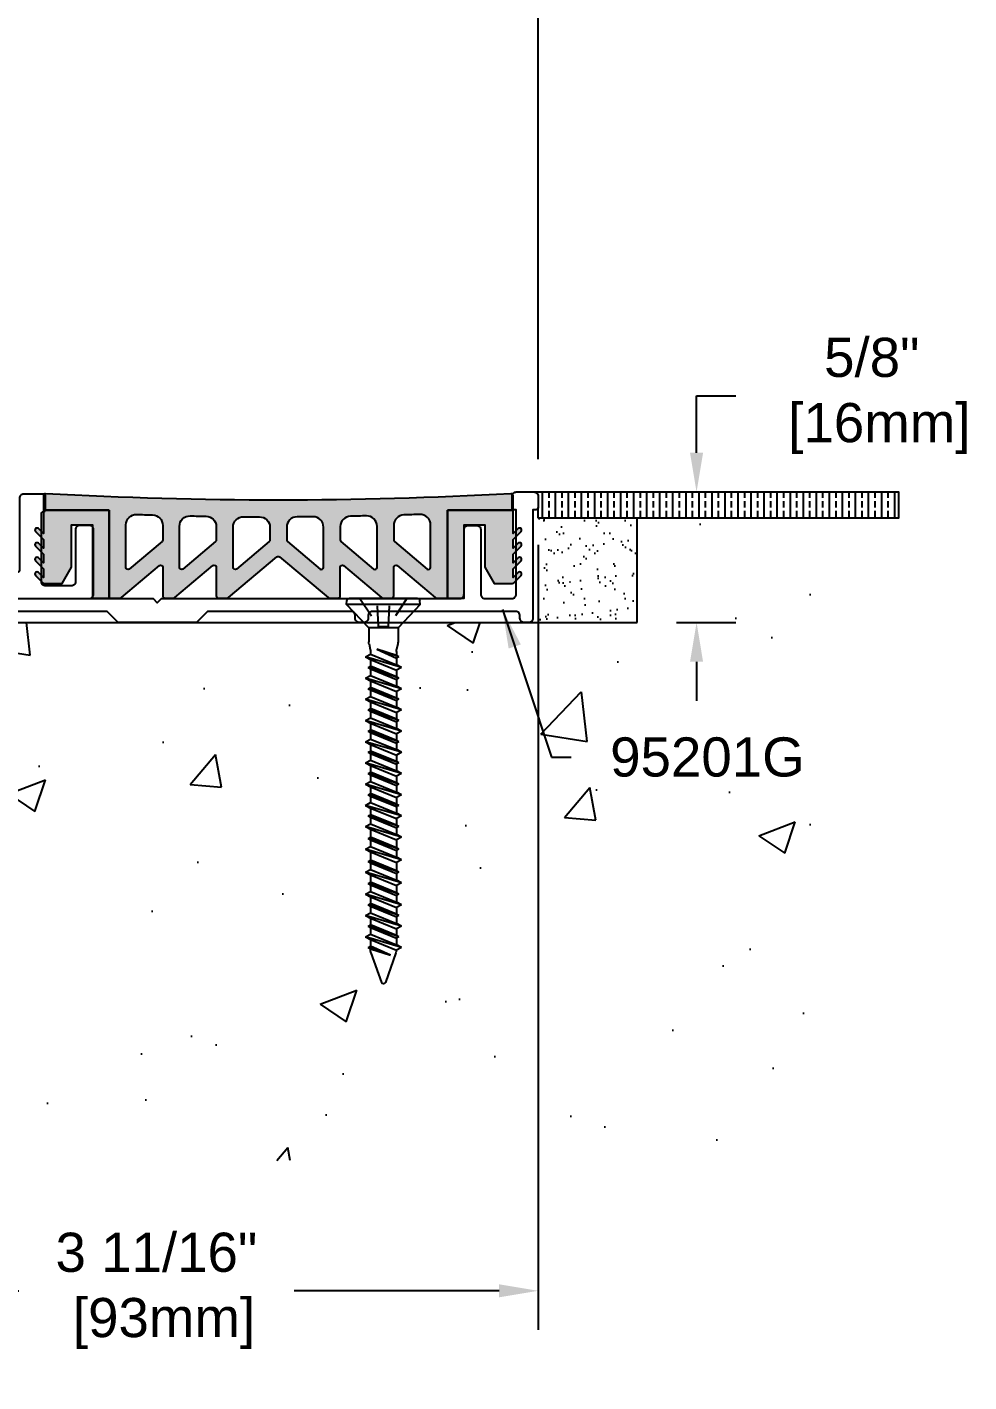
# Model space of a CAD drawing. Header units: inches. Extents: x -0.2 to 36.7, y -2.2 to 8.1.
# Drawn here: x 12.22 to 16.73, y -2.23 to 4.25 of the extents above; entities that cross this region are included whole.
import ezdxf

# ---------------------------------------------------------------- set-up
doc = ezdxf.new("R2010")
doc.units = ezdxf.units.IN
doc.header["$MEASUREMENT"] = 0
doc.linetypes.add('DASHED', pattern=[0.75, 0.5, -0.25])
for name, color, linetype in [('anchors', 4, 'Continuous'), ('conditions', 1, 'Continuous'), ('dimensions', 3, 'Continuous'), ('Filler', 2, 'Continuous'), ('METALS', 7, 'Continuous'), ('text', 2, 'Continuous')]:
    doc.layers.add(name, color=color, linetype=linetype)
doc.styles.add('ARIAL', font='arial.ttf')
doc.dimstyles.new('Arial', dxfattribs={"dimtxt": 0.1875, "dimasz": 0.1875, "dimexe": 0.1875, "dimexo": 0.1875, "dimgap": 0.1875, "dimtad": 0, "dimtih": 1, "dimtoh": 1, "dimdec": 4, "dimzin": 0, "dimdsep": 46, "dimlunit": 4, "dimtxsty": 'ARIAL', "dimcen": 0.09, "dimadec": 0, "dimazin": 0, "dimtfac": 1, "dimtdec": 4, "dimtofl": 0, "dimtmove": 0, "dimatfit": 3, "dimfxl": 0, "dimfrac": 2, "dimtolj": 1, "dimtzin": 0, "dimarcsym": 0})

# ---------------------------------------------------------------- blocks, each defined once
blk = doc.blocks.new('*D2')
at = {"layer": 'DEFPOINTS', "color": 0}
for p in [(14.6663, 5.5496), (3.3213, 1.9978), (14.6663, 1.9978)]:
    blk.add_point(p, dxfattribs=at)
at = {"layer": 'dimensions', "color": 0, "lineweight": -2}
for p, q in [((3.3213, 2.1853), (3.3213, 5.7371)), ((14.6663, 2.1853), (14.6663, 5.7371)), ((3.5088, 5.5496), (8.2689, 5.5496)), ((14.4788, 5.5496), (9.7187, 5.5496))]:
    blk.add_line(p, q, dxfattribs=at)
at = {"layer": 'dimensions', "color": 0}
for points in [[(3.5088, 5.5809), (3.5088, 5.5184), (3.3213, 5.5496)], [(14.4788, 5.5809), (14.4788, 5.5184), (14.6663, 5.5496)]]:
    blk.add_solid(points, dxfattribs=at)
at = {"layer": 'dimensions', "color": 0, "insert": (8.9938, 5.5496), "char_height": 0.1875, "attachment_point": 5, "style": 'ARIAL'}
blk.add_mtext('\\A1;11 3/8"\\P [288mm]', dxfattribs=at)
blk = doc.blocks.new('*D3')
at = {"layer": 'DEFPOINTS', "color": 0}
for p in [(14.6663, 1.9628), (10.9938, -1.1958), (10.9938, -1.7971)]:
    blk.add_point(p, dxfattribs=at)
at = {"layer": 'dimensions', "color": 0, "lineweight": -2}
for p, q in [((14.6663, 1.7753), (14.6663, -1.9846)), ((10.9938, -1.3833), (10.9938, -1.9846)), ((11.1813, -1.7971), (12.1782, -1.7971)), ((14.4788, -1.7971), (13.4969, -1.7971))]:
    blk.add_line(p, q, dxfattribs=at)
at = {"layer": 'dimensions', "color": 0}
for points in [[(11.1813, -1.7658), (11.1813, -1.8283), (10.9938, -1.7971)], [(14.4788, -1.7658), (14.4788, -1.8283), (14.6663, -1.7971)]]:
    blk.add_solid(points, dxfattribs=at)
at = {"layer": 'dimensions', "color": 0, "insert": (12.8376, -1.7971), "char_height": 0.1875, "attachment_point": 5, "style": 'ARIAL'}
blk.add_mtext('\\A1;3 11/16"\\P [93mm]', dxfattribs=at)
blk = doc.blocks.new('*D11')
at = {"layer": 'DEFPOINTS', "color": 0}
for p in [(14.6463, 2.0278), (15.4253, 2.0278), (15.1414, 1.4028)]:
    blk.add_point(p, dxfattribs=at)
at = {"layer": 'dimensions', "color": 0, "lineweight": -2}
for p, q in [((15.4253, 2.2153), (15.4253, 2.4879)), ((15.4253, 2.4879), (15.6128, 2.4879)), ((14.8338, 2.0278), (15.6128, 2.0278)), ((15.3289, 1.4028), (15.6128, 1.4028)), ((15.4253, 1.2153), (15.4253, 1.0278))]:
    blk.add_line(p, q, dxfattribs=at)
at = {"layer": 'dimensions', "color": 0}
for points in [[(15.394, 2.2153), (15.4565, 2.2153), (15.4253, 2.0278)], [(15.394, 1.2153), (15.4565, 1.2153), (15.4253, 1.4028)]]:
    blk.add_solid(points, dxfattribs=at)
at = {"layer": 'dimensions', "color": 0, "insert": (16.2648, 2.4879), "char_height": 0.1875, "attachment_point": 5, "style": 'ARIAL'}
blk.add_mtext('\\A1;5/8"\\P [16mm]', dxfattribs=at)
blk = doc.blocks.new('A$C63CB1885')
for p, q in [((-0.1762, 0), (-0.1747, 0.0182)), ((-0.1762, 0), (0.1762, 0)), ((-0.1762, 0), (-0.0698, -0.1125)), ((-0.1634, 0.0285), (0.1634, 0.0285)), ((0.0698, -0.1125), (0.1762, 0)), ((0.1762, 0), (0.1747, 0.0182)), ((-0.0698, -0.1125), (0.0698, -0.1125)), ((-0.0698, -0.1125), (-0.0698, -0.1796)), ((0.0698, -0.1125), (0.0698, -0.1796)), ((-0.0687, -0.1892), (-0.0633, -0.2152)), ((0.0687, -0.1892), (0.0633, -0.2152)), ((-0.0863, -0.3019), (0.0862, -0.2511)), ((-0.0737, -0.2511), (0.0321, -0.2146)), ((-0.0737, -0.2511), (-0.0622, -0.2449)), ((-0.0737, -0.2511), (-0.0622, -0.2573)), ((-0.0623, -0.2248), (-0.0622, -0.2449)), ((-0.0622, -0.2449), (0.0321, -0.2146)), ((0.0321, -0.2146), (-0.0622, -0.2573)), ((0.0622, -0.2382), (-0.0622, -0.289)), ((-0.0622, -0.2573), (-0.0622, -0.289)), ((0.0622, -0.2248), (0.0622, -0.2382)), ((0.0862, -0.2511), (0.0622, -0.264)), ((0.0862, -0.2511), (0.0622, -0.2382)), ((-0.0863, -0.3019), (-0.0622, -0.289)), ((-0.0863, -0.3019), (-0.0622, -0.3148)), ((-0.0737, -0.3527), (0.0737, -0.3019)), ((0.0622, -0.264), (-0.0622, -0.3148)), ((-0.0622, -0.3465), (0.0622, -0.2957)), ((0.0622, -0.308), (-0.0622, -0.3588)), ((-0.0622, -0.3148), (-0.0622, -0.3465)), ((0.0622, -0.264), (0.0622, -0.2957)), ((0.0737, -0.3019), (0.0622, -0.2957)), ((0.0737, -0.3019), (0.0622, -0.308)), ((0.0622, -0.308), (0.0622, -0.3397)), ((-0.0863, -0.4034), (0.0862, -0.3527)), ((-0.0737, -0.3527), (-0.0622, -0.3465)), ((-0.0737, -0.3527), (-0.0622, -0.3588)), ((0.0622, -0.3397), (-0.0622, -0.3905)), ((-0.0622, -0.3588), (-0.0622, -0.3905)), ((0.0622, -0.3656), (-0.0622, -0.4164)), ((0.0862, -0.3527), (0.0622, -0.3656)), ((0.0622, -0.3656), (0.0622, -0.3973)), ((0.0862, -0.3527), (0.0622, -0.3397)), ((-0.0863, -0.4034), (-0.0622, -0.3905)), ((-0.0863, -0.4034), (-0.0622, -0.4164)), ((-0.0737, -0.4542), (0.0737, -0.4034)), ((-0.0737, -0.4542), (-0.0622, -0.4481)), ((-0.0622, -0.4481), (0.0622, -0.3973)), ((0.0622, -0.4096), (-0.0622, -0.4604)), ((-0.0622, -0.4164), (-0.0622, -0.4481)), ((0.0622, -0.4413), (-0.0622, -0.4921)), ((0.0737, -0.4034), (0.0622, -0.3973)), ((0.0737, -0.4034), (0.0622, -0.4096)), ((0.0622, -0.4096), (0.0622, -0.4413)), ((0.0862, -0.4542), (0.0622, -0.4413)), ((-0.0863, -0.505), (0.0862, -0.4542)), ((-0.0863, -0.505), (-0.0622, -0.4921)), ((-0.0863, -0.505), (-0.0622, -0.5179)), ((-0.0737, -0.4542), (-0.0622, -0.4604)), ((-0.0737, -0.5558), (0.0737, -0.505)), ((-0.0622, -0.4604), (-0.0622, -0.4921)), ((0.0622, -0.4671), (-0.0622, -0.5179)), ((-0.0622, -0.5496), (0.0622, -0.4988)), ((0.0622, -0.5112), (-0.0622, -0.5619)), ((-0.0622, -0.5179), (-0.0622, -0.5496)), ((0.0862, -0.4542), (0.0622, -0.4671)), ((0.0622, -0.4671), (0.0622, -0.4988)), ((0.0737, -0.505), (0.0622, -0.4988)), ((0.0737, -0.505), (0.0622, -0.5112)), ((0.0622, -0.5112), (0.0622, -0.5429)), ((-0.0863, -0.6066), (0.0862, -0.5558)), ((-0.0737, -0.5558), (-0.0622, -0.5496)), ((-0.0737, -0.5558), (-0.0622, -0.5619)), ((0.0622, -0.5429), (-0.0622, -0.5936)), ((-0.0622, -0.5619), (-0.0622, -0.5936)), ((0.0622, -0.5687), (-0.0622, -0.6195)), ((0.0862, -0.5558), (0.0622, -0.5687)), ((0.0622, -0.5687), (0.0622, -0.6004)), ((0.0862, -0.5558), (0.0622, -0.5429)), ((-0.0863, -0.6066), (-0.0622, -0.5936)), ((-0.0863, -0.6066), (-0.0622, -0.6195)), ((-0.0737, -0.6573), (0.0737, -0.6066)), ((-0.0622, -0.6512), (0.0622, -0.6004)), ((0.0622, -0.6127), (-0.0622, -0.6635)), ((-0.0622, -0.6195), (-0.0622, -0.6512)), ((0.0622, -0.6444), (-0.0622, -0.6952)), ((0.0737, -0.6066), (0.0622, -0.6004)), ((0.0737, -0.6066), (0.0622, -0.6127)), ((0.0622, -0.6127), (0.0622, -0.6444)), ((0.0862, -0.6573), (0.0622, -0.6444)), ((-0.0863, -0.7081), (0.0862, -0.6573)), ((-0.0863, -0.7081), (-0.0622, -0.6952)), ((-0.0863, -0.7081), (-0.0622, -0.721)), ((-0.0737, -0.6573), (-0.0622, -0.6512)), ((-0.0737, -0.6573), (-0.0622, -0.6635)), ((-0.0737, -0.7589), (0.0737, -0.7081)), ((-0.0622, -0.6635), (-0.0622, -0.6952)), ((0.0622, -0.6703), (-0.0622, -0.721)), ((-0.0622, -0.7527), (0.0622, -0.702)), ((0.0862, -0.6573), (0.0622, -0.6703)), ((0.0622, -0.6703), (0.0622, -0.702)), ((0.0737, -0.7081), (0.0622, -0.702)), ((0.0737, -0.7081), (0.0622, -0.7143)), ((-0.0863, -0.8097), (0.0862, -0.7589)), ((-0.0737, -0.7589), (-0.0622, -0.7527)), ((-0.0737, -0.7589), (-0.0622, -0.7651)), ((0.0622, -0.7143), (-0.0622, -0.7651)), ((-0.0622, -0.721), (-0.0622, -0.7527)), ((0.0622, -0.746), (-0.0622, -0.7968)), ((-0.0622, -0.7651), (-0.0622, -0.7967)), ((0.0622, -0.7718), (-0.0622, -0.8226)), ((0.0622, -0.7143), (0.0622, -0.746)), ((0.0862, -0.7589), (0.0622, -0.7718)), ((0.0622, -0.7718), (0.0622, -0.8035)), ((0.0862, -0.7589), (0.0622, -0.746)), ((-0.0863, -0.8097), (-0.0622, -0.7968)), ((-0.0863, -0.8097), (-0.0622, -0.8226)), ((-0.0737, -0.8605), (0.0737, -0.8097)), ((-0.0622, -0.8543), (0.0622, -0.8035)), ((0.0622, -0.8159), (-0.0622, -0.8666)), ((-0.0622, -0.8226), (-0.0622, -0.8543)), ((0.0737, -0.8097), (0.0622, -0.8035)), ((0.0737, -0.8097), (0.0622, -0.8159)), ((0.0622, -0.8159), (0.0622, -0.8475)), ((-0.0863, -0.9112), (0.0862, -0.8605)), ((-0.0863, -0.9112), (-0.0622, -0.8983)), ((-0.0737, -0.8605), (-0.0622, -0.8543)), ((-0.0737, -0.8605), (-0.0622, -0.8666)), ((0.0622, -0.8475), (-0.0622, -0.8983)), ((-0.0622, -0.8666), (-0.0622, -0.8983)), ((0.0622, -0.8734), (-0.0622, -0.9242)), ((-0.0622, -0.9559), (0.0622, -0.9051)), ((0.0862, -0.8605), (0.0622, -0.8734)), ((0.0622, -0.8734), (0.0622, -0.9051)), ((0.0737, -0.9112), (0.0622, -0.9051)), ((0.0862, -0.8605), (0.0622, -0.8475)), ((-0.0863, -0.9112), (-0.0622, -0.9242)), ((-0.0863, -1.0128), (0.0862, -0.962)), ((-0.0737, -0.962), (0.0737, -0.9112)), ((-0.0737, -0.962), (-0.0622, -0.9559)), ((-0.0737, -0.962), (-0.0622, -0.9682)), ((0.0622, -0.9174), (-0.0622, -0.9682)), ((-0.0622, -0.9242), (-0.0622, -0.9558)), ((0.0622, -0.9491), (-0.0622, -0.9999)), ((-0.0622, -0.9682), (-0.0622, -0.9999)), ((0.0737, -0.9112), (0.0622, -0.9174)), ((0.0622, -0.9174), (0.0622, -0.9491)), ((0.0862, -0.962), (0.0622, -0.975)), ((0.0862, -0.962), (0.0622, -0.9491)), ((-0.0863, -1.0128), (-0.0622, -0.9999)), ((-0.0863, -1.0128), (-0.0622, -1.0257)), ((-0.0737, -1.0636), (0.0737, -1.0128)), ((0.0622, -0.975), (-0.0622, -1.0257)), ((-0.0622, -1.0574), (0.0622, -1.0066)), ((0.0622, -1.019), (-0.0622, -1.0698)), ((-0.0622, -1.0257), (-0.0622, -1.0574)), ((0.0622, -0.975), (0.0622, -1.0066)), ((0.0737, -1.0128), (0.0622, -1.0066)), ((0.0737, -1.0128), (0.0622, -1.019)), ((0.0622, -1.019), (0.0622, -1.0507)), ((-0.0863, -1.1144), (0.0862, -1.0636)), ((-0.0863, -1.1144), (-0.0622, -1.1015)), ((-0.0737, -1.0636), (-0.0622, -1.0574)), ((-0.0737, -1.0636), (-0.0622, -1.0698)), ((0.0622, -1.0507), (-0.0622, -1.1015)), ((-0.0622, -1.0697), (-0.0622, -1.1014)), ((0.0622, -1.0765), (-0.0622, -1.1273)), ((0.0862, -1.0636), (0.0622, -1.0765)), ((0.0622, -1.0765), (0.0622, -1.1145)), ((0.0862, -1.0636), (0.0622, -1.0507)), ((-0.0863, -1.1144), (-0.0622, -1.1273)), ((-0.0737, -1.1715), (0.0737, -1.1207)), ((-0.0737, -1.1715), (-0.0622, -1.1653)), ((-0.0622, -1.1653), (0.0622, -1.1145)), ((0.0622, -1.1269), (-0.0622, -1.1776)), ((-0.0622, -1.1273), (-0.0622, -1.1653)), ((0.0622, -1.1585), (-0.0622, -1.2093)), ((0.0737, -1.1207), (0.0622, -1.1145)), ((0.0737, -1.1207), (0.0622, -1.1269)), ((0.0622, -1.1269), (0.0622, -1.1585)), ((0.0862, -1.1715), (0.0622, -1.1585)), ((-0.0863, -1.2223), (0.0862, -1.1715)), ((-0.0863, -1.2223), (-0.0622, -1.2093)), ((-0.0863, -1.2223), (-0.0622, -1.2352)), ((-0.0737, -1.1715), (-0.0622, -1.1776)), ((-0.0737, -1.2816), (0.0737, -1.2308)), ((-0.0622, -1.1776), (-0.0622, -1.2093)), ((0.0622, -1.1844), (-0.0622, -1.2352)), ((-0.0622, -1.2754), (0.0622, -1.2247)), ((0.0862, -1.1715), (0.0622, -1.1844)), ((0.0622, -1.1844), (0.0622, -1.2247)), ((0.0737, -1.2308), (0.0622, -1.2247)), ((0.0737, -1.2308), (0.0622, -1.237)), ((-0.0863, -1.3324), (0.0862, -1.2816)), ((-0.0737, -1.2816), (-0.0622, -1.2754)), ((-0.0737, -1.2816), (-0.0622, -1.2878)), ((-0.0622, -1.2352), (-0.0622, -1.2754)), ((0.0622, -1.237), (-0.0622, -1.2878)), ((0.0622, -1.2687), (-0.0622, -1.3195)), ((-0.0622, -1.2877), (-0.0622, -1.3194)), ((0.0622, -1.2945), (-0.0622, -1.3453)), ((0.0622, -1.237), (0.0622, -1.2687)), ((0.0862, -1.2816), (0.0622, -1.2945)), ((0.0622, -1.2945), (0.0622, -1.3303)), ((0.0862, -1.2816), (0.0622, -1.2687)), ((-0.0863, -1.3324), (-0.0622, -1.3195)), ((-0.0863, -1.3324), (-0.0622, -1.3453)), ((-0.0737, -1.3872), (0.0737, -1.3365)), ((-0.0622, -1.3811), (0.0622, -1.3303)), ((0.0622, -1.3426), (-0.0622, -1.3934)), ((-0.0622, -1.3453), (-0.0622, -1.381)), ((0.0737, -1.3365), (0.0622, -1.3303)), ((0.0737, -1.3365), (0.0622, -1.3426)), ((0.0622, -1.3426), (0.0622, -1.3743)), ((-0.0863, -1.438), (0.0862, -1.3872)), ((-0.0863, -1.438), (-0.0622, -1.4251)), ((-0.0737, -1.3872), (-0.0622, -1.3811)), ((-0.0737, -1.3872), (-0.0622, -1.3934)), ((0.0622, -1.3743), (-0.0622, -1.4251)), ((-0.0622, -1.3934), (-0.0622, -1.4251)), ((0.0622, -1.4002), (-0.0622, -1.4509)), ((0.0862, -1.3872), (0.0622, -1.4002)), ((0.0622, -1.4002), (0.0622, -1.4326)), ((0.0862, -1.3872), (0.0622, -1.3743)), ((-0.0863, -1.438), (-0.0622, -1.4509)), ((-0.0863, -1.5403), (0.0862, -1.4895)), ((-0.0737, -1.4895), (0.0737, -1.4387)), ((-0.0737, -1.4895), (-0.0622, -1.4833)), ((-0.0737, -1.4895), (-0.0622, -1.4957)), ((-0.0622, -1.4833), (0.0622, -1.4326)), ((0.0622, -1.4449), (-0.0622, -1.4957)), ((-0.0622, -1.4509), (-0.0622, -1.4833)), ((0.0622, -1.4766), (-0.0622, -1.5274)), ((0.0737, -1.4387), (0.0622, -1.4326)), ((0.0737, -1.4387), (0.0622, -1.4449)), ((0.0622, -1.4449), (0.0622, -1.4766)), ((0.0862, -1.4895), (0.0622, -1.5024)), ((0.0862, -1.4895), (0.0622, -1.4766)), ((-0.0863, -1.5403), (-0.0622, -1.5274)), ((-0.0863, -1.5403), (-0.0622, -1.5532)), ((-0.0737, -1.5918), (0.0737, -1.541)), ((-0.0622, -1.4956), (-0.0621, -1.5273)), ((0.0622, -1.5024), (-0.0622, -1.5532)), ((-0.0622, -1.5856), (0.0622, -1.5348)), ((0.0622, -1.5471), (-0.0622, -1.5979)), ((-0.0621, -1.5532), (-0.0621, -1.5856)), ((0.0622, -1.5024), (0.0622, -1.5348)), ((0.0737, -1.541), (0.0622, -1.5348)), ((0.0737, -1.541), (0.0622, -1.5471)), ((0.0622, -1.5471), (0.0622, -1.5788)), ((-0.0863, -1.6425), (0.0862, -1.5918)), ((-0.0737, -1.5918), (-0.0622, -1.5856)), ((-0.0737, -1.5918), (-0.0622, -1.5979)), ((0.0622, -1.5788), (-0.0622, -1.6296)), ((0.0622, -1.6047), (-0.0622, -1.6555)), ((-0.0621, -1.5979), (-0.0621, -1.6296)), ((0.0862, -1.5918), (0.0622, -1.6047)), ((0.0622, -1.6047), (0.0622, -1.6522)), ((0.0862, -1.5918), (0.0622, -1.5788)), ((-0.0863, -1.6425), (-0.0622, -1.6296)), ((-0.0863, -1.6425), (-0.0622, -1.6555)), ((-0.0596, -1.6676), (-0.0096, -1.8103)), ((-0.0335, -1.6795), (0.0622, -1.6364)), ((-0.0335, -1.6795), (0.0737, -1.6425)), ((0.0622, -1.6487), (-0.0335, -1.6795)), ((0.0596, -1.6676), (0.0096, -1.8103)), ((0.0737, -1.6425), (0.0622, -1.6364)), ((0.0737, -1.6425), (0.0622, -1.6487))]:
    blk.add_line(p, q)
at = {"linetype": 'DASHED', "ltscale": 0.025}
for p, q in [((-0.1125, 0.0285), (-0.024, -0.1065)), ((-0.024, -0.1065), (-0.0311, 0.0283)), ((0.024, -0.1065), (0.0311, 0.0285)), ((0.1125, 0.0285), (0.024, -0.1065)), ((-0.024, -0.1065), (0.024, -0.1065))]:
    blk.add_line(p, q, dxfattribs=at)
for centre, radius, start, end in [((-0.1634, 0.0173), 0.0112, 90, 175), ((0.1634, 0.0173), 0.0112, 5, 90), ((-0.0233, -0.1796), 0.0465, 180, 191.9357), ((0.0233, -0.1796), 0.0465, 348.0643, 0), ((-0.1088, -0.2248), 0.0465, 0, 11.9357), ((0.1087, -0.2248), 0.0465, 168.0643, 180), ((-0.0158, -1.6522), 0.0465, 183.94761, 199.30575), ((0.0158, -1.6522), 0.0465, 340.69425, 0), ((0, -1.806), 0.0106, 204.10008, 335.89992)]:
    blk.add_arc(centre, radius, start, end)
blk = doc.blocks.new('TF316134')
blk.add_blockref('A$C63CB1885', (0, -0.0285))
blk = doc.blocks.new('csp2')
blk.add_lwpolyline([(0, 0.33, -0.414214), (0.02, 0.35), (0.0665, 0.35, -0.414214), (0.0865, 0.33), (0.0865, 0.08, 0.414214), (0.1065, 0.06), (0.23, 0.06, 0.414214), (0.25, 0.08), (0.25, 0.405, 0.414214), (0.24, 0.415, -0.414214), (0.23, 0.425), (0.23, 0.49, -0.414214), (0.24, 0.5), (0.335, 0.5, -0.414214), (0.355, 0.48), (0.355, 0.135, 0.414214), (0.365, 0.125), (1.3552, 0.125), (1.3552, 0), (0.335, 0), (0.02, 0, -0.414214), (0, 0.02)], format="xyb", close=True)
blk = doc.blocks.new('CSQF2')
h = blk.add_hatch(color=256)
h.paths.add_polyline_path([(4.5589, 1.888, 0.430422), (4.5483, 1.898, -0.027516), (2.3194, 1.898, 0.430422), (2.3089, 1.888), (2.3089, 1.8186), (2.6239, 1.8186), (2.6239, 1.3986), (2.6757, 1.3986, 0.176327), (2.6822, 1.4009), (2.8641, 1.5536, -0.63707), (2.8805, 1.5459), (2.8805, 1.4086, 0.414214), (2.8905, 1.3986), (2.9323, 1.3986, 0.176327), (2.9388, 1.4009), (3.1207, 1.5536, -0.63707), (3.1371, 1.5459), (3.1371, 1.4086, 0.414214), (3.1471, 1.3986), (3.1889, 1.3986, 0.176327), (3.1954, 1.4009), (3.4275, 1.5957, -0.36397), (3.4403, 1.5957), (3.6724, 1.4009, 0.176327), (3.6788, 1.3986), (3.7207, 1.3986, 0.414214), (3.7307, 1.4086), (3.7307, 1.5459, -0.63707), (3.7471, 1.5536), (3.929, 1.4009, 0.176327), (3.9354, 1.3986), (3.9773, 1.3986, 0.414214), (3.9873, 1.4086), (3.9873, 1.5459, -0.63707), (4.0037, 1.5536), (4.1856, 1.4009, 0.176327), (4.192, 1.3986), (4.2439, 1.3986), (4.2439, 1.8186), (4.5589, 1.8186)])
h.paths.add_polyline_path([(3.2675, 1.788, 0.000939), (3.3439, 1.7875, -0.412919), (3.3937, 1.7375), (3.3937, 1.6764, -0.221695), (3.3901, 1.6688), (3.2335, 1.5374, -0.63707), (3.2171, 1.545), (3.2171, 1.738, -0.416611)], flags=16)
h.paths.add_polyline_path([(3.1371, 1.7403), (3.1371, 1.6764, -0.221695), (3.1335, 1.6688), (2.9769, 1.5374, -0.63707), (2.9605, 1.545), (2.9605, 1.7417, -0.420307), (3.0115, 1.7917, 0.000939), (3.0879, 1.7903, -0.409242)], flags=16)
h.paths.add_polyline_path([(3.5239, 1.7875, 0.000939), (3.6003, 1.788, -0.416611), (3.6507, 1.738), (3.6507, 1.545, -0.63707), (3.6343, 1.5374), (3.4777, 1.6688, -0.221695), (3.4741, 1.6764), (3.4741, 1.7375, -0.412919)], flags=16)
h.paths.add_polyline_path([(2.8805, 1.7463), (2.8805, 1.6764, -0.221695), (2.8769, 1.6688), (2.7203, 1.5374, -0.63707), (2.7039, 1.545), (2.7039, 1.7487, -0.424014), (2.7555, 1.7987, 0.000939), (2.832, 1.7963, -0.405574)], flags=16)
h.paths.add_polyline_path([(3.7798, 1.7903, 0.000939), (3.8562, 1.7917, -0.420307), (3.9073, 1.7417), (3.9073, 1.545, -0.63707), (3.8909, 1.5374), (3.7343, 1.6688, -0.221695), (3.7307, 1.6764), (3.7307, 1.7403, -0.409242)], flags=16)
h.paths.add_polyline_path([(4.0358, 1.7963, 0.000939), (4.1122, 1.7987, -0.424014), (4.1639, 1.7487), (4.1639, 1.545, -0.63707), (4.1475, 1.5374), (3.9909, 1.6688, -0.221695), (3.9873, 1.6764), (3.9873, 1.7463, -0.405574)], flags=16)
h.paths.add_polyline_path([(2.6239, 1.8186), (2.3089, 1.8186), (2.3089, 1.7069), (2.2851, 1.7307, 0.414214), (2.271, 1.7307, 0.414214), (2.271, 1.7165), (2.3089, 1.6786), (2.3089, 1.6369), (2.2851, 1.6607, 0.414214), (2.271, 1.6607, 0.414214), (2.271, 1.6465), (2.3089, 1.6086), (2.3089, 1.5669), (2.2851, 1.5907, 0.414214), (2.271, 1.5907, 0.414214), (2.271, 1.5765), (2.3089, 1.5386), (2.3089, 1.4969), (2.2851, 1.5207, 0.414214), (2.271, 1.5207, 0.414214), (2.271, 1.5065), (2.306, 1.4715, 0.198912), (2.313, 1.4686), (2.3989, 1.4686), (2.4439, 1.5465), (2.4439, 1.7486), (2.5439, 1.7486), (2.5439, 1.3986), (2.6239, 1.3986)])
h.paths.add_polyline_path([(4.3239, 1.7486), (4.4239, 1.7486), (4.4239, 1.5465), (4.4689, 1.4686), (4.5547, 1.4686, 0.198912), (4.5618, 1.4715), (4.5968, 1.5065, 0.414214), (4.5968, 1.5207, 0.414214), (4.5827, 1.5207), (4.5589, 1.4969), (4.5589, 1.5386), (4.5968, 1.5765, 0.414214), (4.5968, 1.5907, 0.414214), (4.5827, 1.5907), (4.5589, 1.5669), (4.5589, 1.6086), (4.5968, 1.6465, 0.414214), (4.5968, 1.6607, 0.414214), (4.5827, 1.6607), (4.5589, 1.6369), (4.5589, 1.6786), (4.5968, 1.7165, 0.414214), (4.5968, 1.7307, 0.414214), (4.5827, 1.7307), (4.5589, 1.7069), (4.5589, 1.8186), (4.2439, 1.8186), (4.2439, 1.3986), (4.3239, 1.3986)])
for p, q in [((2.3089, 1.8186), (2.6239, 1.8186)), ((2.6239, 1.8186), (2.3089, 1.8186)), ((2.6239, 1.8186), (2.6239, 1.3986)), ((2.6239, 1.3986), (2.6239, 1.8186)), ((4.2439, 1.8186), (4.2439, 1.3986)), ((4.5589, 1.8186), (4.2439, 1.8186)), ((4.2439, 1.8186), (4.5589, 1.8186)), ((4.2439, 1.3986), (4.2439, 1.8186))]:
    blk.add_line(p, q)
for points in [[(2.8905, 1.3986), (2.9323, 1.3986, 0.176327), (2.9388, 1.4009), (3.1207, 1.5536, -0.63707), (3.1371, 1.5459), (3.1371, 1.4086, 0.414214), (3.1471, 1.3986), (3.1889, 1.3986, 0.176327), (3.1954, 1.4009), (3.4275, 1.5957, -0.36397), (3.4403, 1.5957), (3.6724, 1.4009, 0.176327), (3.6788, 1.3986), (3.7207, 1.3986, 0.414214), (3.7307, 1.4086), (3.7307, 1.5459, -0.63707), (3.7471, 1.5536), (3.929, 1.4009, 0.176327), (3.9354, 1.3986), (3.9773, 1.3986, 0.414214), (3.9873, 1.4086), (3.9873, 1.5459, -0.63707), (4.0037, 1.5536), (4.1856, 1.4009, 0.176327), (4.192, 1.3986), (4.2439, 1.3986), (4.3239, 1.3986), (4.3239, 1.7486), (4.4239, 1.7486), (4.4239, 1.5465), (4.4689, 1.4686), (4.5547, 1.4686, 0.198912), (4.5618, 1.4715), (4.5968, 1.5065, 0.414214), (4.5968, 1.5207, 0.414214), (4.5827, 1.5207), (4.5589, 1.4969), (4.5589, 1.5386), (4.5968, 1.5765, 0.414214), (4.5968, 1.5907, 0.414214), (4.5827, 1.5907), (4.5589, 1.5669), (4.5589, 1.6086), (4.5968, 1.6465, 0.414214), (4.5968, 1.6607, 0.414214), (4.5827, 1.6607), (4.5589, 1.6369), (4.5589, 1.6786), (4.5968, 1.7165, 0.414214), (4.5968, 1.7307, 0.414214), (4.5827, 1.7307), (4.5589, 1.7069), (4.5589, 1.8186), (4.5589, 1.888, 0.430422), (4.5483, 1.898, -0.027516), (2.3194, 1.898, 0.430422), (2.3089, 1.888), (2.3089, 1.8186), (2.3089, 1.7069), (2.2851, 1.7307, 0.414214), (2.271, 1.7307, 0.414214), (2.271, 1.7165), (2.3089, 1.6786), (2.3089, 1.6369), (2.2851, 1.6607, 0.414214), (2.271, 1.6607, 0.414214), (2.271, 1.6465), (2.3089, 1.6086), (2.3089, 1.5669), (2.2851, 1.5907, 0.414214), (2.271, 1.5907, 0.414214), (2.271, 1.5765), (2.3089, 1.5386), (2.3089, 1.4969), (2.2851, 1.5207, 0.414214), (2.271, 1.5207, 0.414214), (2.271, 1.5065), (2.306, 1.4715, 0.198912), (2.313, 1.4686), (2.3989, 1.4686), (2.4439, 1.5465), (2.4439, 1.7486), (2.5439, 1.7486), (2.5439, 1.3986), (2.6239, 1.3986), (2.6757, 1.3986, 0.176327), (2.6822, 1.4009), (2.8641, 1.5536, -0.63707), (2.8805, 1.5459), (2.8805, 1.4086, 0.414214)], [(2.8805, 1.6764, -0.221695), (2.8769, 1.6688), (2.7203, 1.5374, -0.63707), (2.7039, 1.545), (2.7039, 1.7487, -0.424014), (2.7555, 1.7987, 0.000939), (2.832, 1.7963, -0.405574), (2.8805, 1.7463)], [(3.1371, 1.7403), (3.1371, 1.6764, -0.221695), (3.1335, 1.6688), (2.9769, 1.5374, -0.63707), (2.9605, 1.545), (2.9605, 1.7417, -0.420307), (3.0115, 1.7917, 0.000939), (3.0879, 1.7903, -0.409242)], [(3.3937, 1.7375), (3.3937, 1.6764, -0.221695), (3.3901, 1.6688), (3.2335, 1.5374, -0.63707), (3.2171, 1.545), (3.2171, 1.738, -0.416611), (3.2675, 1.788, 0.000939), (3.3439, 1.7875, -0.412919)], [(3.4741, 1.7375), (3.4741, 1.6764, 0.221695), (3.4777, 1.6688), (3.6343, 1.5374, 0.63707), (3.6507, 1.545), (3.6507, 1.738, 0.416611), (3.6003, 1.788, -0.000939), (3.5239, 1.7875, 0.412919)], [(3.7798, 1.7903, 0.409242), (3.7307, 1.7403), (3.7307, 1.6764, 0.221695), (3.7343, 1.6688), (3.8909, 1.5374, 0.63707), (3.9073, 1.545), (3.9073, 1.7417, 0.420307), (3.8562, 1.7917, -0.000939)], [(3.9873, 1.7463), (3.9873, 1.6764, 0.221695), (3.9909, 1.6688), (4.1475, 1.5374, 0.63707), (4.1639, 1.545), (4.1639, 1.7487, 0.424014), (4.1122, 1.7987, -0.000939), (4.0358, 1.7963, 0.405574)]]:
    blk.add_lwpolyline(points, format="xyb", close=True)
blk = doc.blocks.new('95201g')
blk.add_lwpolyline([(-1.7723, -0.0148), (-1.7723, -0.0018, -0.414214), (-1.7523, 0.0182), (-1.0651, 0.0182, -0.414214), (-1.0451, -0.0018), (-1.0451, -0.0148, 0.414214), (-1.0251, -0.0348), (-1.0031, -0.0348, 0.414214), (-0.9831, -0.0148), (-0.9831, -0.0018, -0.414214), (-0.9631, 0.0182), (-0.2748, 0.0182), (-0.2218, -0.0348), (0.1522, -0.0348), (0.2052, 0.0182), (0.8319, 0.0182, -0.414214), (0.8519, -0.0018), (0.8519, -0.0148, 0.414214), (0.8719, -0.0348), (0.8939, -0.0348, 0.414214), (0.9139, -0.0148), (0.9139, -0.0018, -0.414214), (0.9339, 0.0182), (1.5367, 0.0182, -0.414214), (1.5567, -0.0018), (1.5567, -0.0148, 0.414214), (1.5767, -0.0348), (1.5987, -0.0348, 0.414214), (1.6187, -0.0148), (1.6187, -0.0018, -0.414214), (1.6387, 0.0182), (1.9687, 0.0182, -0.414214), (1.9887, -0.0018), (1.9887, -0.1268, -0.414214), (1.8207, -0.2948), (1.8132, -0.2948), (1.8132, -0.3568), (1.8207, -0.3568, 0.414214), (2.0507, -0.1268), (2.0507, -0.0018, -0.414214), (2.0707, 0.0182), (2.3057, 0.0182, -0.414214), (2.3257, -0.0018), (2.3257, -0.2953, 0.414214), (2.3872, -0.3568), (2.3877, -0.3568), (2.3877, 0.0602, 0.414214), (2.3677, 0.0802), (-0.0148, 0.0802), (-0.0348, 0.0602), (-0.0548, 0.0802), (-1.4843, 0.0802, -0.414214), (-1.5043, 0.1002), (-1.5043, 0.4102, 0.414214), (-1.5243, 0.4302), (-1.5643, 0.4302, 0.414214), (-1.5843, 0.4102), (-1.5843, 0.1002, -0.414214), (-1.6043, 0.0802), (-1.7343, 0.0802, -0.414214), (-1.7543, 0.1002), (-1.7543, 0.5052), (-1.7443, 0.5052, 0.414214), (-1.7343, 0.5152), (-1.7343, 0.5702, 0.414214), (-1.7543, 0.5902), (-1.8393, 0.5902, 0.414214), (-1.8593, 0.5702), (-1.8593, 0.5152, 0.414214), (-1.8493, 0.5052), (-1.8343, 0.5052), (-1.8343, -0.0148, 0.414214), (-1.8143, -0.0348), (-1.7923, -0.0348, 0.414214)], format="xyb", close=True)

msp = doc.modelspace()

# ---------------------------------------------------------------- hatches: boundary and pattern name
at = {"layer": 'conditions'}
h = msp.add_hatch(dxfattribs=at)
h.set_pattern_fill('ANSI33', color=256, scale=0.25, angle=45, style=0)
h.set_pattern_definition([(90, (16.49963, -3e-06), (0.0625, 1e-17), []), (90, (16.46838, 0.03125), (0.0625, 1e-17), [0.03125, -0.015625])])
h.paths.add_polyline_path([(16.39296, 2.02784), (16.39296, 1.90284), (14.68131, 1.90284), (14.68131, 2.00784, 0.4142136), (14.66131, 2.02784)])
h = msp.add_hatch(dxfattribs=at)
h.set_pattern_fill('AR-CONC', color=256, scale=0.25, style=0)
h.set_pattern_definition([(50, (-1, 0), (1.79315, -0.15688), [0.1875, -2.0625]), (355, (-1, 0), (-0.34688, 1.88048), [0.15, -1.65]), (100.451, (-0.8506, -0.013), (1.44627, 1.7236), [0.15935, -1.75286]), (46.184, (-1, 0.5), (2.6681, -0.4138), [0.28125, -3.09375]), (96.636, (-0.7777, 0.4655), (2.33666, 2.4353), [0.23903, -2.6293]), (351.184, (-1, 0.5), (2.33665, 2.4353), [0.225, -2.475]), (21, (-0.75, 0.375), (1.49227, -1.00655), [0.1875, -2.0625]), (326, (-0.75, 0.375), (0.60829, 1.81288), [0.15, -1.65]), (71.451, (-0.6256, 0.2911), (2.10056, 0.80633), [0.15935, -1.75286]), (37.5, (-1, 0), (0.0304, 0.832235), [0, -1.63, 0, -1.675, 0, -1.65625]), (7.5, (-1, 0), (0.657674, 0.98603), [0, -0.955, 0, -1.5925, 0, -0.63125]), (327.5, (-1.5575, 0), (1.334556, -0.056387), [0, -0.625, 0, -1.95, 0, -2.5875]), (317.5, (-1.8075, 0), (1.457965, 0.25026), [0, -0.8125, 0, -1.295, 0, -1.8375])])
h.paths.add_polyline_path([(13.8629, 0.31495), (13.8389, 0.32787), (13.8629, 0.3408), (13.8629, 0.37249), (13.85146, 0.37865), (13.8629, 0.38482), (13.8629, 0.42283), (13.8389, 0.43575), (13.8629, 0.44868), (13.8629, 0.48037), (13.85146, 0.48653), (13.8629, 0.4927), (13.8629, 0.52439), (13.8389, 0.53731), (13.8629, 0.55024), (13.8629, 0.58193), (13.85146, 0.5881), (13.8629, 0.59426), (13.8629, 0.62595), (13.8389, 0.63888), (13.8629, 0.6518), (13.8629, 0.68349), (13.85146, 0.68966), (13.8629, 0.69582), (13.8629, 0.72751), (13.8389, 0.74044), (13.8629, 0.75336), (13.8629, 0.78506), (13.85146, 0.79122), (13.8629, 0.79738), (13.8629, 0.82908), (13.8389, 0.842), (13.8629, 0.85493), (13.8629, 0.88662), (13.85146, 0.89278), (13.8629, 0.89895), (13.8629, 0.93064), (13.8389, 0.94356), (13.8629, 0.95649), (13.8629, 0.98818), (13.85146, 0.99435), (13.8629, 1.00051), (13.8629, 1.0322), (13.8389, 1.04513), (13.8629, 1.05805), (13.8629, 1.08974), (13.85146, 1.09591), (13.8629, 1.10207), (13.8629, 1.13376), (13.8389, 1.14669), (13.8629, 1.15961), (13.8629, 1.19131), (13.85146, 1.19747), (13.8629, 1.20363), (13.8629, 1.23533), (13.8389, 1.24825), (13.86054, 1.2599, 0.2143335), (13.8608, 1.29802, -0.0696153), (13.85641, 1.31013), (13.86712, 1.25946), (13.9874, 1.2104), (13.9874, 1.24209), (13.89306, 1.2847), (13.9874, 1.25441), (13.9874, 1.27941), (13.9939, 1.31013, 0.0521265), (13.9949, 1.31975), (13.9949, 1.38685), (13.8554, 1.38685), (13.8554, 1.31975, 0.128787), (13.85751, 1.29628, -0.0696153), (13.8619, 1.28416), (13.8554, 1.31489), (13.8554, 1.38685), (13.84026, 1.40284), (11.92816, 1.40284), (11.91302, 1.38685), (11.91302, 1.31489), (11.90652, 1.28416, 0.1329555), (11.90788, 1.2599), (11.92952, 1.24825), (11.90552, 1.23533), (11.90552, 1.20363), (11.91854, 1.19662), (11.90552, 1.19131), (11.90552, 1.15961), (11.92952, 1.14669), (11.90552, 1.13376), (11.90552, 1.10207), (11.91854, 1.09506), (11.90552, 1.08974), (11.90552, 1.05805), (11.92952, 1.04513), (11.90552, 1.0322), (11.90552, 1.00051), (11.91854, 0.99349), (11.90552, 0.98818), (11.90552, 0.95649), (11.92952, 0.94356), (11.90552, 0.93064), (11.90552, 0.89895), (11.91854, 0.89193), (11.90552, 0.88662), (11.90552, 0.85493), (11.92952, 0.842), (11.90552, 0.82908), (11.90552, 0.79738), (11.91854, 0.79037), (11.90552, 0.78506), (11.90552, 0.75336), (11.92952, 0.74044), (11.90552, 0.72751), (11.90552, 0.69582), (11.91854, 0.68881), (11.90552, 0.68349), (11.90552, 0.6518), (11.92952, 0.63888), (11.90552, 0.62595), (11.90552, 0.59426), (11.91854, 0.58724), (11.90552, 0.58193), (11.90552, 0.55024), (11.92952, 0.53731), (11.90552, 0.52439), (11.90552, 0.4927), (11.91854, 0.48568), (11.90552, 0.48037), (11.90552, 0.44868), (11.92952, 0.43575), (11.90552, 0.42283), (11.90552, 0.38482), (11.91854, 0.3778), (11.90552, 0.37249), (11.90552, 0.3408), (11.92952, 0.32787), (11.90552, 0.31495), (11.90552, 0.27469), (11.91854, 0.26767), (11.90552, 0.26236), (11.90552, 0.23067), (11.92952, 0.21774), (11.90552, 0.20482), (11.90552, 0.16906), (11.91854, 0.16204), (11.90552, 0.15673), (11.90552, 0.12504), (11.92952, 0.11211), (11.90552, 0.09919), (11.90552, 0.06679), (11.91854, 0.05978), (11.90552, 0.05447), (11.90552, 0.02277), (11.92952, 0.00985), (11.90552, -0.00308), (11.90552, -0.03547), (11.91854, -0.04248), (11.90552, -0.04779), (11.90552, -0.07949), (11.92952, -0.09241), (11.90552, -0.10534), (11.90552, -0.12896), (11.92004, -0.12242), (11.93148, -0.12858), (11.90552, -0.14257), (11.90552, -0.16078), (11.85349, -0.3093, -0.709275), (11.83363, -0.31096), (11.779, -0.15503), (11.75702, -0.14319), (11.78102, -0.13027), (11.78102, -0.09858), (11.76799, -0.09156), (11.78102, -0.08625), (11.78102, -0.05386), (11.75702, -0.04093), (11.78102, -0.02801), (11.78102, 0.00369), (11.76799, 0.0107), (11.78102, 0.01601), (11.78102, 0.0484), (11.75702, 0.06133), (11.78102, 0.07425), (11.78102, 0.10595), (11.76799, 0.11296), (11.78102, 0.11827), (11.78102, 0.15404), (11.75702, 0.16696), (11.78102, 0.17989), (11.78102, 0.21158), (11.76799, 0.21859), (11.78102, 0.22391), (11.78102, 0.26417), (11.75702, 0.27709), (11.78102, 0.29001), (11.78102, 0.32171), (11.76799, 0.32872), (11.78102, 0.33403), (11.78102, 0.37205), (11.75702, 0.38497), (11.78102, 0.3979), (11.78102, 0.42959), (11.76799, 0.4366), (11.78102, 0.44191), (11.78102, 0.47361), (11.75702, 0.48653), (11.78102, 0.49946), (11.78102, 0.53115), (11.76799, 0.53816), (11.78102, 0.54348), (11.78102, 0.57517), (11.75702, 0.5881), (11.78102, 0.60102), (11.78102, 0.63271), (11.76799, 0.63973), (11.78102, 0.64504), (11.78102, 0.67673), (11.75702, 0.68966), (11.78102, 0.70258), (11.78102, 0.73428), (11.76799, 0.74129), (11.78102, 0.7466), (11.78102, 0.7783), (11.75702, 0.79122), (11.78102, 0.80415), (11.78102, 0.83584), (11.76799, 0.84285), (11.78102, 0.84816), (11.78102, 0.87986), (11.75702, 0.89278), (11.78102, 0.90571), (11.78102, 0.9374), (11.76799, 0.94441), (11.78102, 0.94973), (11.78102, 0.98142), (11.75702, 0.99435), (11.78102, 1.00727), (11.78102, 1.03896), (11.76799, 1.04598), (11.78102, 1.05129), (11.78102, 1.08298), (11.75702, 1.09591), (11.78102, 1.10883), (11.78102, 1.14053), (11.76799, 1.14754), (11.78102, 1.15285), (11.78102, 1.18455), (11.75702, 1.19747), (11.78102, 1.2104), (11.78102, 1.24209), (11.76957, 1.24825), (11.77459, 1.25095, 0.2730469), (11.77891, 1.29802, -0.0696153), (11.77452, 1.31013), (11.78596, 1.256), (11.87536, 1.2847), (11.78102, 1.24209), (11.78102, 1.2104), (11.90552, 1.26118), (11.90552, 1.27941), (11.91201, 1.31013, 0.0521265), (11.91302, 1.31975), (11.91302, 1.38685), (11.77352, 1.38685), (11.77352, 1.31975, 0.128787), (11.77563, 1.29628, -0.0696153), (11.78001, 1.28416), (11.77352, 1.31489), (11.77352, 1.38685), (11.75837, 1.40284), (11.00382, 1.40284, 0.4142136), (10.99381, 1.39284), (10.99381, -1.17354), (16.21753, -1.17354), (16.21753, 1.90284), (15.14142, 1.90284), (15.14142, 1.40284), (14.01005, 1.40284), (13.9949, 1.38685), (13.9949, 1.31489), (13.98841, 1.28416, 0.1872762), (13.99384, 1.25095), (13.99885, 1.24825), (13.9874, 1.24209), (13.9874, 1.2104), (14.0114, 1.19747), (13.9874, 1.18455), (13.9874, 1.15285), (13.99885, 1.14669), (13.9874, 1.14053), (13.9874, 1.10883), (14.0114, 1.09591), (13.9874, 1.08298), (13.9874, 1.05129), (13.99885, 1.04513), (13.9874, 1.03896), (13.9874, 1.00727), (14.0114, 0.99435), (13.9874, 0.98142), (13.9874, 0.94973), (13.99885, 0.94356), (13.9874, 0.9374), (13.9874, 0.90571), (14.0114, 0.89278), (13.9874, 0.87986), (13.9874, 0.84816), (13.99885, 0.842), (13.9874, 0.83584), (13.9874, 0.80415), (14.0114, 0.79122), (13.9874, 0.7783), (13.9874, 0.7466), (13.99885, 0.74044), (13.9874, 0.73428), (13.9874, 0.70258), (14.0114, 0.68966), (13.9874, 0.67673), (13.9874, 0.64504), (13.99885, 0.63888), (13.9874, 0.63271), (13.9874, 0.60102), (14.0114, 0.5881), (13.9874, 0.57517), (13.9874, 0.54348), (13.99885, 0.53731), (13.9874, 0.53115), (13.9874, 0.49946), (14.0114, 0.48653), (13.9874, 0.47361), (13.9874, 0.44191), (13.99885, 0.43575), (13.9874, 0.42959), (13.9874, 0.3979), (14.0114, 0.38497), (13.9874, 0.37205), (13.9874, 0.33403), (13.99885, 0.32787), (13.9874, 0.32171), (13.9874, 0.29001), (14.0114, 0.27709), (13.9874, 0.26417), (13.9874, 0.22391), (13.99885, 0.21774), (13.9874, 0.21158), (13.9874, 0.17989), (14.0114, 0.16696), (13.9874, 0.15404), (13.9874, 0.11827), (13.99885, 0.11211), (13.9874, 0.10595), (13.9874, 0.07425), (14.0114, 0.06133), (13.9874, 0.0484), (13.9874, 0.01601), (13.99885, 0.00985), (13.9874, 0.00369), (13.9874, -0.02801), (14.0114, -0.04093), (13.9874, -0.05386), (13.9874, -0.08625), (13.99885, -0.09241), (13.9874, -0.09858), (13.9874, -0.13027), (14.0114, -0.14319), (13.98942, -0.15503), (13.93538, -0.3093, -0.709275), (13.91551, -0.31096), (13.8629, -0.16078), (13.8629, -0.13941), (13.83405, -0.13014), (13.8629, -0.1146), (13.8629, -0.10534), (13.8389, -0.09241), (13.8629, -0.07949), (13.8629, -0.04779), (13.85146, -0.04163), (13.8629, -0.03547), (13.8629, -0.00308), (13.8389, 0.00985), (13.8629, 0.02277), (13.8629, 0.05447), (13.85146, 0.06063), (13.8629, 0.06679), (13.8629, 0.09919), (13.8389, 0.11211), (13.8629, 0.12504), (13.8629, 0.15673), (13.85146, 0.16289), (13.8629, 0.16906), (13.8629, 0.20482), (13.8389, 0.21774), (13.8629, 0.23067), (13.8629, 0.26236), (13.85146, 0.26852), (13.8629, 0.27469)])
h.paths.add_polyline_path([(11.63931, -1.05462), (12.6946, -1.05462), (12.6946, -0.66823), (11.63931, -0.66823)], flags=24)
h.paths.add_polyline_path([(15.25438, 0.59923), (16.28026, 0.59923), (16.28026, 0.98561), (15.25438, 0.98561)], flags=9)
h = msp.add_hatch(dxfattribs=at)
h.set_pattern_fill('AR-SAND', color=256, scale=0.0625, style=0)
h.set_pattern_definition([(37.5, (-1, 0), (-0.0039371, 0.1204265), [0, -0.095, 0, -0.10625, 0, -0.1015625]), (7.5, (-1, 0), (0.110611, 0.1763841), [0, -0.05125, 0, -0.085625, 0, -0.0328125]), (327.5, (-1.07688, 0), (0.1946339, 0.0003537), [0, -0.03125, 0, -0.1125, 0, -0.146875]), (317.5, (-1.07688, 0), (0.1878829, 0.0548547), [0, -0.015625, 0, -0.07375, 0, -0.084375])])
h.paths.add_polyline_path([(15.14142, 1.90284), (14.66631, 1.90284), (14.66631, 1.40284), (15.14142, 1.40284)])

# ---------------------------------------------------------------- linework, layer by layer
for p, q in [((14.66631, 1.90284), (14.66631, 1.95284)), ((15.14142, 1.40281), (15.14142, 1.90284)), ((10.99381, 1.40284), (15.14142, 1.40284))]:
    msp.add_line(p, q, dxfattribs=at)
msp.add_lwpolyline([(14.64631, 2.02784), (16.39296, 2.02784), (16.39296, 1.90284), (14.66631, 1.90284)], dxfattribs=at)

# ---------------------------------------------------------------- block references
at = {"layer": 'anchors', "xscale": -1}
msp.add_blockref('TF316134', (13.92515, 1.51784), dxfattribs=at)
at = {"layer": 'Filler'}
msp.add_blockref('CSQF2', (9.98743, 0.12151), dxfattribs=at)
at = {"layer": 'METALS', "xscale": -1}
for name, p in [('95201g', (12.80697, 1.43765)), ('csp2', (12.53631, 1.51788))]:
    msp.add_blockref(name, p, dxfattribs=at)

# ---------------------------------------------------------------- texts
at = {"layer": 'text', "insert": (15.01123, 0.75774), "char_height": 0.1875, "attachment_point": 4, "style": 'ARIAL'}
msp.add_mtext('95201G', dxfattribs=at)

# ---------------------------------------------------------------- dimensions: what is measured, and where the dimension line sits
at = {"layer": 'dimensions'}
for base, p1, p2, picture, middle in [((14.66631, 5.54964), (3.32131, 1.99784), (14.66631, 1.99784), '*D2', (8.99381, 5.54964)), ((10.99381, -1.79706), (14.66631, 1.96285), (10.99381, -1.19577), '*D3', (12.83756, -1.79706))]:
    dim = msp.add_linear_dim(base=base, p1=p1, p2=p2, dimstyle='Arial', override={"dimpost": '\\X'}, dxfattribs=at)
    dim.commit()
    dim.dimension.update_dxf_attribs({"geometry": picture, "text_midpoint": middle, "dimtype": 160})
dim = msp.add_linear_dim(base=(15.42526, 2.02781), p1=(15.14142, 1.40281), p2=(14.64631, 2.02781), angle=90, dimstyle='Arial', override={"dimpost": '\\X'}, dxfattribs=at)
dim.commit()
dim.dimension.update_dxf_attribs({"geometry": '*D11', "text_midpoint": (16.26479, 2.48788), "dimtype": 160})

# ---------------------------------------------------------------- leaders
at = {"layer": 'text'}
msp.add_leader([(14.49519, 1.46585), (14.72998, 0.75774), (14.82373, 0.75774)], dimstyle='Arial', override={"dimgap": 0.1875, "dimtad": 0}, dxfattribs=at)

doc.saveas('drawing.dxf')
